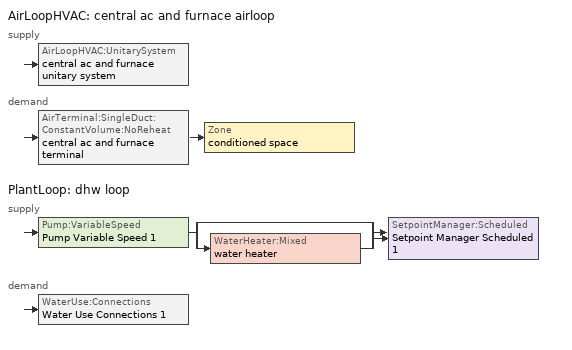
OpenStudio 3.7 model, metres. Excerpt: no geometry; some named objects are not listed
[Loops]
AirLoopHVAC 'central ac and furnace airloop'
 supply: AirLoopHVAC:UnitarySystem 'central ac and furnace unitary system'
 demand: AirTerminal:SingleDuct:ConstantVolume:NoReheat 'central ac and furnace terminal' > Zone 'conditioned space'
PlantLoop 'dhw loop'
 supply: Pump:VariableSpeed 'Pump Variable Speed 1' > split
  | bypass
  | WaterHeater:Mixed 'water heater'
  join > SetpointManager:Scheduled 'Setpoint Manager Scheduled 1'
 demand: WaterUse:Connections 'Water Use Connections 1'
[Sizing:Zone] Zone Cooling Design Supply Air Temperature Input Method=SupplyAirTemperature; Zone Cooling Design Supply Air Temperature {C}=14; Zone Cooling Design Supply Air Temperature Difference {deltaC}=11.11; Zone Heating Design Supply Air Temperature Input Method=SupplyAirTemperature; Zone Heating Design Supply Air Temperature {C}=40; Zone Heating Design Supply Air Temperature Difference {deltaC}=11.11; Zone Cooling Design Supply Air Humidity Ratio {kg-H2O/kg-air}=0.0085; Zone Heating Design Supply Air Humidity Ratio {kg-H2O/kg-air}=0.008; Cooling Design Air Flow Method=DesignDay; Heating Design Air Flow Method=DesignDay; Account for Dedicated Outdoor Air System=No; Dedicated Outdoor Air System Control Strategy=NeutralSupplyAir; Dedicated Outdoor Air Low Setpoint Temperature for Design {C}=autosize; Dedicated Outdoor Air High Setpoint Temperature for Design {C}=autosize; Zone Load Sizing Method=Sensible Load Only No Latent Load; Zone Latent Cooling Design Supply Air Humidity Ratio Input Method=HumidityRatioDifference; Zone Cooling Design Supply Air Humidity Ratio Difference {kgWater/kgDryAir}=0.005; Zone Latent Heating Design Supply Air Humidity Ratio Input Method=HumidityRatioDifference; Zone Humidification Design Supply Air Humidity Ratio Difference {kgWater/kgDryAir}=0.005
conditioned space; basement - unconditioned
[Zone equipment]
conditioned space: central ac and furnace terminal
[Coil:Cooling:DX:SingleSpeed]
central ac and furnace clg coil: Availability Schedule=Always On Discrete; Rated Total Cooling Capacity {W}=7125.06; Rated Sensible Heat Ratio=0.730032; Rated COP {W/W}=3.7702; Rated Air Flow Rate {m3/s}=0.366642; Rated Evaporator Fan Power Per Volume Flow Rate 2017 {W/(m3/s)}=773.3; Rated Evaporator Fan Power Per Volume Flow Rate 2023 {W/(m3/s)}=934.4; Total Cooling Capacity Function of Temperature Curve=Cool-CAP-fT1; Total Cooling Capacity Function of Flow Fraction Curve=Cool-CAP-fFF1; Energy Input Ratio Function of Temperature Curve=Cool-EIR-fT1; Energy Input Ratio Function of Flow Fraction Curve=Cool-EIR-fFF1; Part Load Fraction Correlation Curve=Cool-PLF-fPLR1; Minimum Outdoor Dry-Bulb Temperature for Compressor Operation {C}=-25; Nominal Time for Condensate Removal to Begin {s}=1000; Ratio of Initial Moisture Evaporation Rate and Steady State Latent Capacity=1.5; Maximum Cycling Rate {cycles/hr}=3; Latent Capacity Time Constant {s}=45; Condenser Type=AirCooled; Evaporative Condenser Effectiveness=0.9; Evaporative Condenser Air Flow Rate {m3/s}=autosize; Evaporative Condenser Pump Rated Power Consumption {W}=autosize; Crankcase Heater Capacity {W}=50; Maximum Outdoor Dry-Bulb Temperature for Crankcase Heater Operation {C}=10; Basin Heater Capacity {W/K}=0; Basin Heater Setpoint Temperature {C}=2
[Coil:Heating:Gas]
central ac and furnace htg coil: Availability Schedule=Always On Discrete; Gas Burner Efficiency=0.925; Nominal Capacity {W}=21516.1; On Cycle Parasitic Electric Load {W}=0; Off Cycle Parasitic Gas Load {W}=0; Fuel Type=NaturalGas
[EnergyManagementSystem:Sensor]
Name | Output Variable or Output Meter Index Key | Output Variable or Output Meter
central_ac_and_furnace_clg_coil_s | central ac and furnace clg coil | Cooling Coil Total Cooling Energy
central_ac_and_furnace_htg_coil_s | central ac and furnace htg coil | Heating Coil Heating Energy
water_heater_energy | water heater | Water Heater NaturalGas Rate
water_heater_on_cycle_parasitic | water heater | Water Heater On Cycle Parasitic Electricity Rate
water_heater_off_cycle_parasitic | water heater | Water Heater Off Cycle Parasitic Electricity Rate
win_s | conditioned space | Zone Air Humidity Ratio
tin_s | conditioned space | Zone Mean Air Temperature
tout_s | conditioned space | Zone Outdoor Air Drybulb Temperature
central_ac_and_furnace_airloop_0_DZ_T_s | basement - unconditioned | Zone Air Temperature
central_ac_and_furnace_airloop_0_DZ_W_s | basement - unconditioned | Zone Mean Air Humidity Ratio
zone_htg_unmet_s | conditioned space | Zone Heating Setpoint Not Met Time
zone_clg_unmet_s | conditioned space | Zone Cooling Setpoint Not Met Time
[EnergyManagementSystem:Program]
central_ac_and_furnace_supply_fan_disaggregate_program: Set central_ac_and_furnace_supply_fan_clg = 0; If central_ac_and_furnace_clg_coil_s > 0; Set central_ac_and_furnace_supply_fan_clg = central_ac_and_furnace_supply_fan_s; EndIf
central_ac_and_furnace_supply_fan_disaggregate_program_1: Set central_ac_and_furnace_supply_fan_primary_htg = 0; If central_ac_and_furnace_htg_coil_s > 0; Set central_ac_and_furnace_supply_fan_primary_htg = central_ac_and_furnace_supply_fan_s_1; EndIf
water_heater_EC_adj: Set dhw_e_cons = water_heater_energy + water_heater_on_cycle_parasitic + water_heater_off_cycle_parasitic; Set water_heater_ec_adj_act = 0.0 * dhw_e_cons / 1
central_ac_and_furnace_airloop_0_duct_program: Set central_ac_and_furnace_airloop_AH_MFR = central_ac_and_furnace_airloop_AH_MFR_s; Set central_ac_and_furnace_airloop_Fan_RTF = 0; Set central_ac_and_furnace_airloop_Fan_RTF = central_ac_and_furnace_airloop_Fan_RTF + central_ac_and_furnace_airloop_Fan_RTF_s; Set central_ac_and_furnace_airloop_Fan_RTF = central_ac_and_furnace_airloop_Fan_RTF + central_ac_and_furnace_airloop_Fan_RTF_s_1; Set central_ac_and_furnace_airloop_AH_VFR = central_ac_and_furnace_airloop_AH_VFR_s; Set central_ac_and_furnace_airloop_AH_Tout = central_ac_and_furnace_airloop_AH_Tout_s; Set central_ac_and_furnace_airloop_AH_Wout = central_ac_and_furnace_airloop_AH_Wout_s; Set central_ac_and_furnace_airloop_RA_T = central_ac_and_furnace_airloop_RA_T_s; Set central_ac_and_furnace_airloop_Ra_W = central_ac_and_furnace_airloop_Ra_W_s; Set central_ac_and_furnace_airloop_0_DZ_T = central_ac_and_furnace_airloop_0_DZ_T_s; Set central_ac_and_furnace_airloop_0_DZ_W = central_ac_and_furnace_airloop_0_DZ_W_s; Run central_ac_and_furnace_airloop_0_duct_subroutine; Set central_ac_and_furnace_airloop_0_SupSensLkToCond_equip_act = central_ac_and_furnace_airloop_0_SupSensLkToCond; Set central_ac_and_furnace_airloop_0_SupLatLkToCond_equip_act = central_ac_and_furnace_airloop_0_SupLatLkToCond; Set central_ac_and_furnace_airloop_0_SupCondToLv_equip_act = central_ac_and_furnace_airloop_0_SupCondToLv; Set central_ac_and_furnace_airloop_0_RetSensLkToRP_equip_act = central_ac_and_furnace_airloop_0_RetSensLkToRP; Set central_ac_and_furnace_airloop_0_RetLatLkToRP_equip_act = central_ac_and_furnace_airloop_0_RetLatLkToRP; Set central_ac_and_furnace_airloop_0_RetCondToRP_equip_act = central_ac_and_furnace_airloop_0_RetCondToRP; Set central_ac_and_furnace_airloop_0_RetCondToDZ_equip_act = central_ac_and_furnace_airloop_0_RetCondToDZ; Set central_ac_and_furnace_airloop_0_SupCondToDZ_equip_act = central_ac_and_furnace_airloop_0_SupCondToDZ; Set central_ac_and_furnace_airloop_0_SupSensLkToDZ_equip_act = central_ac_and_furnace_airloop_0_SupSensLkToDZ; Set central_ac_and_furnace_airloop_0_SupLatLkToDZ_equip_act = central_ac_and_furnace_airloop_0_SupLatLkToDZ; Set central_ac_and_furnace_airloop_0_ZoneMixDZToCond_mix_act = central_ac_and_furnace_airloop_0_ZoneMixDZToCond; Set central_ac_and_furnace_airloop_0_ZoneMixCondToDZ_mix_act = central_ac_and_furnace_airloop_0_ZoneMixCondToDZ
natural_vent_program: Set Tin = tin_s; Set Tout = tout_s; Set Wout = out_wt_s; Set Pbar = out_pb_s; Set Phiout = (@RhFnTdbWPb Tout Wout Pbar); Set MaxHR = 0.0115; Set MaxRH = 0.7; Set Tnvsp = (htg_sp_s + clg_sp_s) / 2; Set NVavail = natural_vent_s; Set ClgSsnAvail = cool_season; Set natural_vent_flow_act = 0; Set whole_house_fan_flow_act = 0; Set whole_house_fan_mix_act = 0; Set whole_house_fan_act = 0; If ((Wout < MaxHR) && (Phiout < MaxRH) && (Tin > Tout) && (Tin > Tnvsp) && (ClgSsnAvail > 0)); Set WHF_Flow = 0; Set Adj = (Tin-Tnvsp)/(Tin-Tout); Set Adj = (@Min Adj 1); Set Adj = (@Max Adj 0); If (WHF_Flow > 0); Set whole_house_fan_flow_act = WHF_Flow*Adj; Set whole_house_fan_mix_act = WHF_Flow*Adj; Set WHF_W = 0; Set whole_house_fan_act = WHF_W*Adj; ElseIf (NVavail > 0); Set NVArea = 4765.480017408; Set Cs = 8.968567957270247e-05; Set Cw = 6.158219665777789e-05; Set Tdiff = Tin-Tout; Set dT = (@Abs Tdiff); Set Vwind = site_vw_s; Set SGNV = NVArea*Adj*((((Cs*dT)+(Cw*(Vwind^2)))^0.5)/1000); Set MaxNV = 2.7423292766208007; Set natural_vent_flow_act = (@Min SGNV MaxNV); EndIf; EndIf
infil_program: Set p_m = 0.14; Set p_s = 0.22; Set s_m = 270; Set s_s = 370; Set z_m = 9.99744; Set z_s = 2.4384; Set f_t = (((s_m/z_m)^p_m)*((z_s/s_s)^p_s)); Set Tdiff = tin_s-tout_s; Set dT = @Abs Tdiff; Set c = 0.1071; Set Cs = 0.0566; Set Cw = 0.1625; Set n = 0.65; Set sft = (f_t*0.5); Set temp1 = ((c*Cw)*((sft*site_vw_s)^(2*n)))^2; Set Qinf = (((c*Cs*(dT^n))^2)+temp1)^0.5; Set Qinf = (@Max Qinf 0); Set mech_vent_house_fan_sensible_load_equip_act = 0.0; Set mech_vent_house_fan_latent_load_equip_act = 0.0; Set OASupInPb = out_pb_s; Set OASupInTemp = tout_s; Set OASupInW = out_wt_s; Set OASupRho = (@RhoAirFnPbTdbW OASupInPb OASupInTemp OASupInW); Set OASupCp = (@CpAirFnW OASupInW); Set OASupInEnth = (@HFnTdbW OASupInTemp OASupInW); Set ZoneTemp = tin_s; Set ZoneW = win_s; Set ZoneCp = (@CpAirFnW ZoneW); Set ZoneAirEnth = (@HFnTdbW ZoneTemp ZoneW); Set mech_vent_house_fan_cfis_act = 0.0; Set QWHV_cfis_sup = 0.0; Set QWHV_cfis_suppl_sup = 0.0; Set QWHV_cfis_suppl_exh = 0.0; Set Qrange = 0; Set Qrange = Qrange + 0.04719 * mech_vent_range_fan_0_sch_s; Set Qbath = 0; Set Qbath = Qbath + 0.04719 * mech_vent_bath_fan_0_sch_s; Set Qdryer = 0; Set Qdryer = Qdryer + 0.19367 * clothes_dryer_exhaust_0_sch_s; Set QWHV_sup = 0.0; Set QWHV_exh = 0.0; Set Qexhaust = Qrange + Qbath + Qdryer + QWHV_exh + QWHV_cfis_suppl_exh; Set Qsupply = QWHV_sup + QWHV_cfis_sup + QWHV_cfis_suppl_sup; Set Qfan = (@Max Qexhaust Qsupply); If Qfan > 0; Set Qavg = ((Qexhaust + Qsupply) / 2.0); If ((@Abs (Qexhaust - Qavg)) / Qavg) <= 0.1; Set phi = 1; Else; Set phi = (Qinf / (Qinf + Qfan)); EndIf; Set Qinf_adj = phi * Qinf; Else; Set Qinf_adj = Qinf; EndIf; Set infil_flow_act = Qinf_adj; Set Qload = Qfan; Set Effectiveness_Sens = 0.0; Set Effectiveness_Lat = 0.0; Set Fan_MFR = Qload * OASupRho; Set ZoneInEnth = OASupInEnth; Set ZoneInTemp = OASupInTemp; Set FanTotalToCond = Fan_MFR * (ZoneInEnth - ZoneAirEnth); Set FanSensToCond = Fan_MFR * ZoneCp * (ZoneInTemp - ZoneTemp); Set FanLatToCond = FanTotalToCond - FanSensToCond; Set mech_vent_house_fan_sensible_load_equip_act = mech_vent_house_fan_sensible_load_equip_act + FanSensToCond; Set mech_vent_house_fan_latent_load_equip_act = mech_vent_house_fan_latent_load_equip_act + FanLatToCond
unmet_hours_program: Set htg_unmet_hours = 0; Set clg_unmet_hours = 0; If ((DayOfYear >= 1) && (DayOfYear <= 365)); If zone_htg_unmet_s > htg_unmet_hours; Set htg_unmet_hours = zone_htg_unmet_s; EndIf; EndIf; If ((DayOfYear >= 1) && (DayOfYear <= 365)); If zone_clg_unmet_s > clg_unmet_hours; Set clg_unmet_hours = zone_clg_unmet_s; EndIf; EndIf
total_loads_program: Set loads_htg_tot = 0; Set loads_clg_tot = 0; If htg_load_cond > 0; Set loads_htg_tot = loads_htg_tot + (htg_load_cond - clg_load_cond) * 1.0; Set loads_htg_tot = loads_htg_tot + (htg_load_duct - clg_load_duct) * 1.0; EndIf; If clg_load_cond > 0; Set loads_clg_tot = loads_clg_tot + (clg_load_cond - htg_load_cond) * 1.0; Set loads_clg_tot = loads_clg_tot + (clg_load_duct - htg_load_duct) * 1.0; EndIf
[EnergyManagementSystem:ProgramCallingManager]
central ac and furnace supply fan disaggregate program calling manager: EndOfSystemTimestepBeforeHVACReporting; central_ac_and_furnace_supply_fan_disaggregate_program
central ac and furnace supply fan disaggregate program calling manager 1: EndOfSystemTimestepBeforeHVACReporting; central_ac_and_furnace_supply_fan_disaggregate_program_1
water heater EC_adj ProgramManager: EndOfSystemTimestepBeforeHVACReporting; water_heater_EC_adj
central_ac_and_furnace_airloop_0_duct_program calling manager: EndOfSystemTimestepAfterHVACReporting; central_ac_and_furnace_airloop_0_duct_program
natural_vent_program calling manager: BeginZoneTimestepAfterInitHeatBalance; natural_vent_program
infil_program calling manager: BeginZoneTimestepAfterInitHeatBalance; infil_program
unmet_hours_program calling manager: EndOfZoneTimestepBeforeZoneReporting; unmet_hours_program
total_loads_program calling manager: EndOfZoneTimestepAfterZoneReporting; total_loads_program
[EnergyManagementSystem:OutputVariable]
Name | EMS Variable | Type of Data in Variable | Update Frequency | EMS Program or Subroutine | Units
central ac and furnace supply fan disaggregate clg | central_ac_and_furnace_supply_fan_clg | Summed | SystemTimestep | central_ac_and_furnace_supply_fan_disaggregate_program | J
central ac and furnace supply fan disaggregate htg primary | central_ac_and_furnace_supply_fan_primary_htg | Summed | SystemTimestep | central_ac_and_furnace_supply_fan_disaggregate_program_1 | J
natural_vent_flow_act_timeseries_outvar | natural_vent_flow_act | Averaged | ZoneTimestep | natural_vent_program | m^/s
whole_house_fan_flow_act_timeseries_outvar | whole_house_fan_flow_act | Averaged | ZoneTimestep | natural_vent_program | m^/s
Qfan_timeseries_outvar | Qfan | Averaged | ZoneTimestep | infil_program | m^/s
infil_flow_act_timeseries_outvar | infil_flow_act | Averaged | ZoneTimestep | infil_program | m^/s
[AirLoopHVAC:UnitarySystem]
central ac and furnace unitary system: Control Type=Load; Controlling Zone or Thermostat Location=conditioned space; Dehumidification Control Type=None; Availability Schedule=Always On Discrete; Supply Fan=central ac and furnace supply fan; Fan Placement=BlowThrough; Supply Air Fan Operating Mode Schedule=central ac and furnace auto fan schedule; Heating Coil=central ac and furnace htg coil; DX Heating Coil Sizing Ratio=1; Cooling Coil=central ac and furnace clg coil; Use DOAS DX Cooling Coil=No; DOAS DX Cooling Coil Leaving Minimum Air Temperature {C}=2; Latent Load Control=SensibleOnlyLoadControl; Supply Air Flow Rate Method During Cooling Operation=SupplyAirFlowRate; Supply Air Flow Rate During Cooling Operation {m3/s}=0.463924; Supply Air Flow Rate Method During Heating Operation=SupplyAirFlowRate; Supply Air Flow Rate During Heating Operation {m3/s}=0.643264; Supply Air Flow Rate Method When No Cooling or Heating is Required=SupplyAirFlowRate; Supply Air Flow Rate When No Cooling or Heating is Required {m3/s}=0; Maximum Supply Air Temperature {C}=48.8889; Maximum Outdoor Dry-Bulb Temperature for Supplemental Heater Operation {C}=21; Ancilliary On-Cycle Electric Power {W}=0; Ancilliary Off-Cycle Electric Power {W}=0
[AirLoopHVAC]
central ac and furnace airloop: Availability Schedule=Always On Discrete; Design Supply Air Flow Rate {m3/s}=0.643264; Design Return Air Flow Fraction of Supply Air Flow=1
[Sizing:System]
central ac and furnace airloop: Central Heating Maximum System Air Flow Ratio=0.3; Preheat Design Temperature {C}=7; Preheat Design Humidity Ratio {kg-H2O/kg-Air}=0.008; Precool Design Temperature {C}=12.8; Precool Design Humidity Ratio {kg-H2O/kg-Air}=0.008; Central Cooling Design Supply Air Temperature {C}=12.8; Central Heating Design Supply Air Temperature {C}=16.7; 100% Outdoor Air in Cooling=Yes; 100% Outdoor Air in Heating=Yes; Central Cooling Design Supply Air Humidity Ratio {kg-H2O/kg-Air}=0.0085; Zone Maximum Outdoor Air Fraction=1; Cooling Supply Air Flow Rate Per Floor Area {m3/s-m2}=0.00996765; Cooling Fraction of Autosized Cooling Supply Air Flow Rate=1; Cooling Supply Air Flow Rate Per Unit Cooling Capacity {m3/s-W}=3.94755e-05; Heating Supply Air Flow Rate Per Floor Area {m3/s-m2}=0.00996765; Heating Fraction of Autosized Heating Supply Air Flow Rate=1; Heating Fraction of Autosized Cooling Supply Air Flow Rate=1; Heating Supply Air Flow Rate Per Unit Heating Capacity {m3/s-W}=3.15882e-05; Cooling Design Capacity Method=CoolingDesignCapacity; Cooling Design Capacity {W}=autosize; Cooling Design Capacity Per Floor Area {W/m2}=234.7; Fraction of Autosized Cooling Design Capacity=1; Heating Design Capacity Method=HeatingDesignCapacity; Heating Design Capacity {W}=autosize; Heating Design Capacity Per Floor Area {W/m2}=157; Fraction of Autosized Heating Design Capacity=1; Central Cooling Capacity Control Method=OnOff; Occupant Diversity=autosize
[AirTerminal:SingleDuct:ConstantVolume:NoReheat]
central ac and furnace terminal: Availability Schedule=Always On Discrete; Maximum Air Flow Rate {m3/s}=0.643264
[ElectricEquipment:Definition] Design Level Calculation Method=EquipmentLevel
Name | Design Level {W} | Fraction Latent | Fraction Radiant | Fraction Lost
clothes washer | 322.319 | 0.03 | 0.162 | 0.7
dishwasher | 593.132 | 0.3 | 0.18 | 0.4
[PlantLoop]
dhw loop: Glycol Concentration=0; Maximum Loop Flow Rate {m3/s}=0.01; Plant Loop Volume {m3}=0.003; Load Distribution Scheme=Optimal
[Sizing:Plant]
dhw loop: Loop Type=Heating; Design Loop Exit Temperature {C}=52.6667; Loop Design Temperature Difference {deltaC}=5.55556; Sizing Option=NonCoincident; Zone Timesteps in Averaging Window=1; Coincident Sizing Factor Mode=None
[Pump:VariableSpeed]
Pump Variable Speed 1: Rated Flow Rate {m3/s}=0.01; Rated Pump Head {Pa}=1; Rated Power Consumption {W}=0; Motor Efficiency=1; Fraction of Motor Inefficiencies to Fluid Stream=0; Coefficient 1 of the Part Load Performance Curve=0; Coefficient 2 of the Part Load Performance Curve=1; Coefficient 3 of the Part Load Performance Curve=0; Coefficient 4 of the Part Load Performance Curve=0; Pump Control Type=Intermittent; Skin Loss Radiative Fraction=0.5; Design Power Sizing Method=PowerPerFlowPerPressure; Design Electric Power per Unit Flow Rate {W/(m3/s)}=348701.1; Design Shaft Power per Unit Flow Rate per Unit Head {W-s/m3-Pa}=1.28205; Design Minimum Flow Rate Fraction=0
[SetpointManager:Scheduled]
Setpoint Manager Scheduled 1: Control Variable=Temperature; Schedule=dhw temp
[WaterHeater:Mixed]
water heater: Tank Volume {m3}=0.143846; Setpoint Temperature Schedule=water heater setpoint; Deadband Temperature Difference {deltaC}=2; Maximum Temperature Limit {C}=99; Heater Control Type=Cycle; Heater Maximum Capacity {W}=10550.6; Heater Minimum Capacity {W}=0; Heater Fuel Type=NaturalGas; Heater Thermal Efficiency=0.788405; Off Cycle Parasitic Fuel Consumption Rate {W}=0; Off Cycle Parasitic Fuel Type=Electricity; Off Cycle Parasitic Heat Fraction to Tank=0; On Cycle Parasitic Fuel Consumption Rate {W}=0; On Cycle Parasitic Fuel Type=Electricity; On Cycle Parasitic Heat Fraction to Tank=0; Ambient Temperature Indicator=ThermalZone; Ambient Temperature Thermal Zone=basement - unconditioned; Off Cycle Loss Coefficient to Ambient Temperature {W/K}=2.36462; Off Cycle Loss Fraction to Thermal Zone=0.91; On Cycle Loss Coefficient to Ambient Temperature {W/K}=2.36462; On Cycle Loss Fraction to Thermal Zone=1; Use Side Effectiveness=1; Source Side Effectiveness=1; Use Side Design Flow Rate {m3/s}=autosize; Source Side Design Flow Rate {m3/s}=autosize; Indirect Water Heating Recovery Time {hr}=1.5; Source Side Flow Control Mode=IndirectHeatPrimarySetpoint
[WaterHeater:Sizing]
water heater: Design Mode=PeakDraw; Time Storage Can Meet Peak Draw {hr}=0.538503; Time for Tank Recovery {hr}=0; Nominal Tank Volume for Autosizing Plant Connections {m3}=1
[EnergyManagementSystem:Actuator] Actuated Component Control Type=Air Exchange Flow Rate
Name | Actuated Component | Actuated Component Type
central_ac_and_furnace_airloop_0_ZoneMixDZToCond_mix_act | central_ac_and_furnace_airloop_0_ZoneMixDZToCond mix | ZoneMixing
central_ac_and_furnace_airloop_0_ZoneMixCondToDZ_mix_act | central_ac_and_furnace_airloop_0_ZoneMixCondToDZ mix | ZoneMixing
natural_vent_flow_act | natural vent flow | Zone Infiltration
whole_house_fan_flow_act | whole house fan flow | Zone Infiltration
whole_house_fan_mix_act | whole house fan mix | ZoneMixing
infil_flow_act | infil flow | Zone Infiltration
[WaterUse:Connections]
Water Use Connections 1: Drain Water Heat Exchanger Type=None; Drain Water Heat Exchanger Destination=Plant; Water Use Equipment Name 1=dhw fixtures; Water Use Equipment Name 2=dhw distribution waste; Water Use Equipment Name 3=clothes washer; Water Use Equipment Name 4=dishwasher
[WaterUse:Equipment:Definition]
Name | Peak Flow Rate {m3/s} | Target Temperature Schedule
dhw fixtures | 3.56385e-05 | mixed water temperature schedule
dhw distribution waste | 1.36886e-05 | mixed water temperature schedule
clothes washer | 1.19399e-05
dishwasher | 7.76342e-06
[WaterUse:Equipment]
Name | Water Use Equipment Definition | Flow Rate Fraction Schedule
dhw fixtures | dhw fixtures | hot_water_fixtures
dhw distribution waste | dhw distribution waste | hot_water_fixtures
clothes washer | clothes washer | hot_water_clothes_washer
dishwasher | dishwasher | hot_water_dishwasher
[EnergyManagementSystem:InternalVariable]
central_ac_and_furnace_airloop_max_sup_fan_mfr: Internal Data Index Key=central ac and furnace supply fan; Internal Data Type=Fan Maximum Mass Flow Rate
[AirLoopHVAC:ReturnPlenum]
Air Loop HVAC Return Plenum 1: ThermalZone=central ac and furnace airloop ret air zone
[EnergyManagementSystem:Subroutine]
central_ac_and_furnace_airloop_0_duct_subroutine: Set AH_MFR = central_ac_and_furnace_airloop_AH_MFR / 1; If AH_MFR>0; Set AH_Tout = central_ac_and_furnace_airloop_AH_Tout; Set AH_Wout = central_ac_and_furnace_airloop_AH_Wout; Set RA_T = central_ac_and_furnace_airloop_RA_T; Set RA_W = central_ac_and_furnace_airloop_Ra_W; Set Fan_RTF = central_ac_and_furnace_airloop_Fan_RTF; Set DZ_T = central_ac_and_furnace_airloop_0_DZ_T; Set DZ_W = central_ac_and_furnace_airloop_0_DZ_W; Set AH_VFR = central_ac_and_furnace_airloop_AH_VFR / 1; Set h_SA = (@HFnTdbW AH_Tout AH_Wout); Set h_RA = (@HFnTdbW RA_T RA_W); Set h_fg = (@HfgAirFnWTdb AH_Wout AH_Tout); Set h_DZ = (@HFnTdbW DZ_T DZ_W); Set air_cp = 1006.0; Set f_sup = 0.133; Set f_ret = 0.067; Set sup_lk_mfr = f_sup * AH_MFR; Set ret_lk_mfr = f_ret * AH_MFR; Set SupTotLkToCond = sup_lk_mfr*(h_RA - h_SA); Set SupLatLkToCond = sup_lk_mfr*h_fg*(RA_W-AH_Wout); Set SupSensLkToCond = SupTotLkToCond-SupLatLkToCond; Set supply_ua = 182.555; Set eTm = 0-((Fan_RTF/(AH_MFR*air_cp))*supply_ua); Set t_sup = DZ_T+((AH_Tout-DZ_T)*(@Exp eTm)); Set SupCondToCond = AH_MFR*air_cp*(t_sup-AH_Tout); Set SupCondToDZ = 0-SupCondToCond; Set return_ua = 33.807; Set eTm = 0-((Fan_RTF/(AH_MFR*air_cp))*return_ua); Set t_ret = DZ_T+((RA_T-DZ_T)*(@Exp eTm)); Set RetCondToRP = AH_MFR*air_cp*(t_ret-RA_T); Set RetCondToDZ = 0-RetCondToRP; Set RetLatLkToRP = 0; Set RetSensLkToRP = ret_lk_mfr*air_cp*(DZ_T-RA_T); Set SupTotLkToDZ = sup_lk_mfr*(h_SA-h_DZ); Set SupLatLkToDZ = sup_lk_mfr*h_fg*(AH_Wout-DZ_W); Set SupSensLkToDZ = SupTotLkToDZ-SupLatLkToDZ; Set f_imbalance = f_sup-f_ret; Set oa_vfr = 0.0 * f_imbalance * AH_VFR; Set sup_lk_vfr = f_sup * AH_VFR; Set ret_lk_vfr = f_ret * AH_VFR; If f_sup > f_ret; Set ZoneMixCondToDZ = 0; Set ZoneMixDZToCond = (sup_lk_vfr-ret_lk_vfr)-oa_vfr; Else; Set ZoneMixCondToDZ = (ret_lk_vfr-sup_lk_vfr)+oa_vfr; Set ZoneMixDZToCond = 0; EndIf; Else; Set SupLatLkToCond = 0; Set SupSensLkToCond = 0; Set SupCondToCond = 0; Set RetCondToRP = 0; Set RetLatLkToRP = 0; Set RetSensLkToRP = 0; Set RetCondToDZ = 0; Set SupCondToDZ = 0; Set SupLatLkToDZ = 0; Set SupSensLkToDZ = 0; Set ZoneMixCondToDZ = 0; Set ZoneMixDZToCond = 0; EndIf; Set central_ac_and_furnace_airloop_0_SupLatLkToCond = SupLatLkToCond; Set central_ac_and_furnace_airloop_0_SupSensLkToCond = SupSensLkToCond; Set central_ac_and_furnace_airloop_0_SupCondToLv = SupCondToCond; Set central_ac_and_furnace_airloop_0_RetCondToRP = RetCondToRP; Set central_ac_and_furnace_airloop_0_RetLatLkToRP = RetLatLkToRP; Set central_ac_and_furnace_airloop_0_RetSensLkToRP = RetSensLkToRP; Set central_ac_and_furnace_airloop_0_RetCondToDZ = RetCondToDZ; Set central_ac_and_furnace_airloop_0_SupCondToDZ = SupCondToDZ; Set central_ac_and_furnace_airloop_0_SupLatLkToDZ = SupLatLkToDZ; Set central_ac_and_furnace_airloop_0_SupSensLkToDZ = SupSensLkToDZ; Set central_ac_and_furnace_airloop_0_ZoneMixCondToDZ = ZoneMixCondToDZ; Set central_ac_and_furnace_airloop_0_ZoneMixDZToCond = ZoneMixDZToCond
[Schedule:File] External File=External File 1; Rows to Skip at Top=1; Number of Hours of Data=8760; Minutes per Item=15; Translate File With Relative Path=Yes
Name | Column Number
dishwasher | 5
hot_water_fixtures | 13
hot_water_clothes_washer | 12
hot_water_dishwasher | 11
[Schedule:Constant]
Name | Value
Always On Discrete | 1
central ac and furnace auto fan schedule | 0
dhw temp; water heater setpoint | 52.6667
mixed water temperature schedule | 40.5556
[Curve:Biquadratic] Minimum Value of x=-100; Maximum Value of x=100; Minimum Value of y=-100; Maximum Value of y=100
Name | Coefficient1 Constant | Coefficient2 x | Coefficient3 x**2 | Coefficient4 y | Coefficient5 y**2 | Coefficient6 x*y
Cool-CAP-fT1 | 1.55736 | -0.0744482 | 0.0030986 | 0.00145958 | -4.1148e-05 | -0.000426714
Cool-EIR-fT1 | -0.350448 | 0.11681 | -0.00339951 | -0.00122609 | 0.000600809 | -0.000466884
[Curve:Quadratic] Minimum Value of x=0
Name | Coefficient1 Constant | Coefficient2 x | Coefficient3 x**2 | Maximum Value of x | Minimum Curve Output | Maximum Curve Output
Cool-CAP-fFF1 | 0.718664 | 0.417974 | -0.136638 | 2 | 0 | 2
Cool-EIR-fFF1 | 1.14349 | -0.13944 | -0.00404779 | 2 | 0 | 2
Cool-PLF-fPLR1 | 0.93 | 0.07 | 0 | 1 | 0.7 | 1
